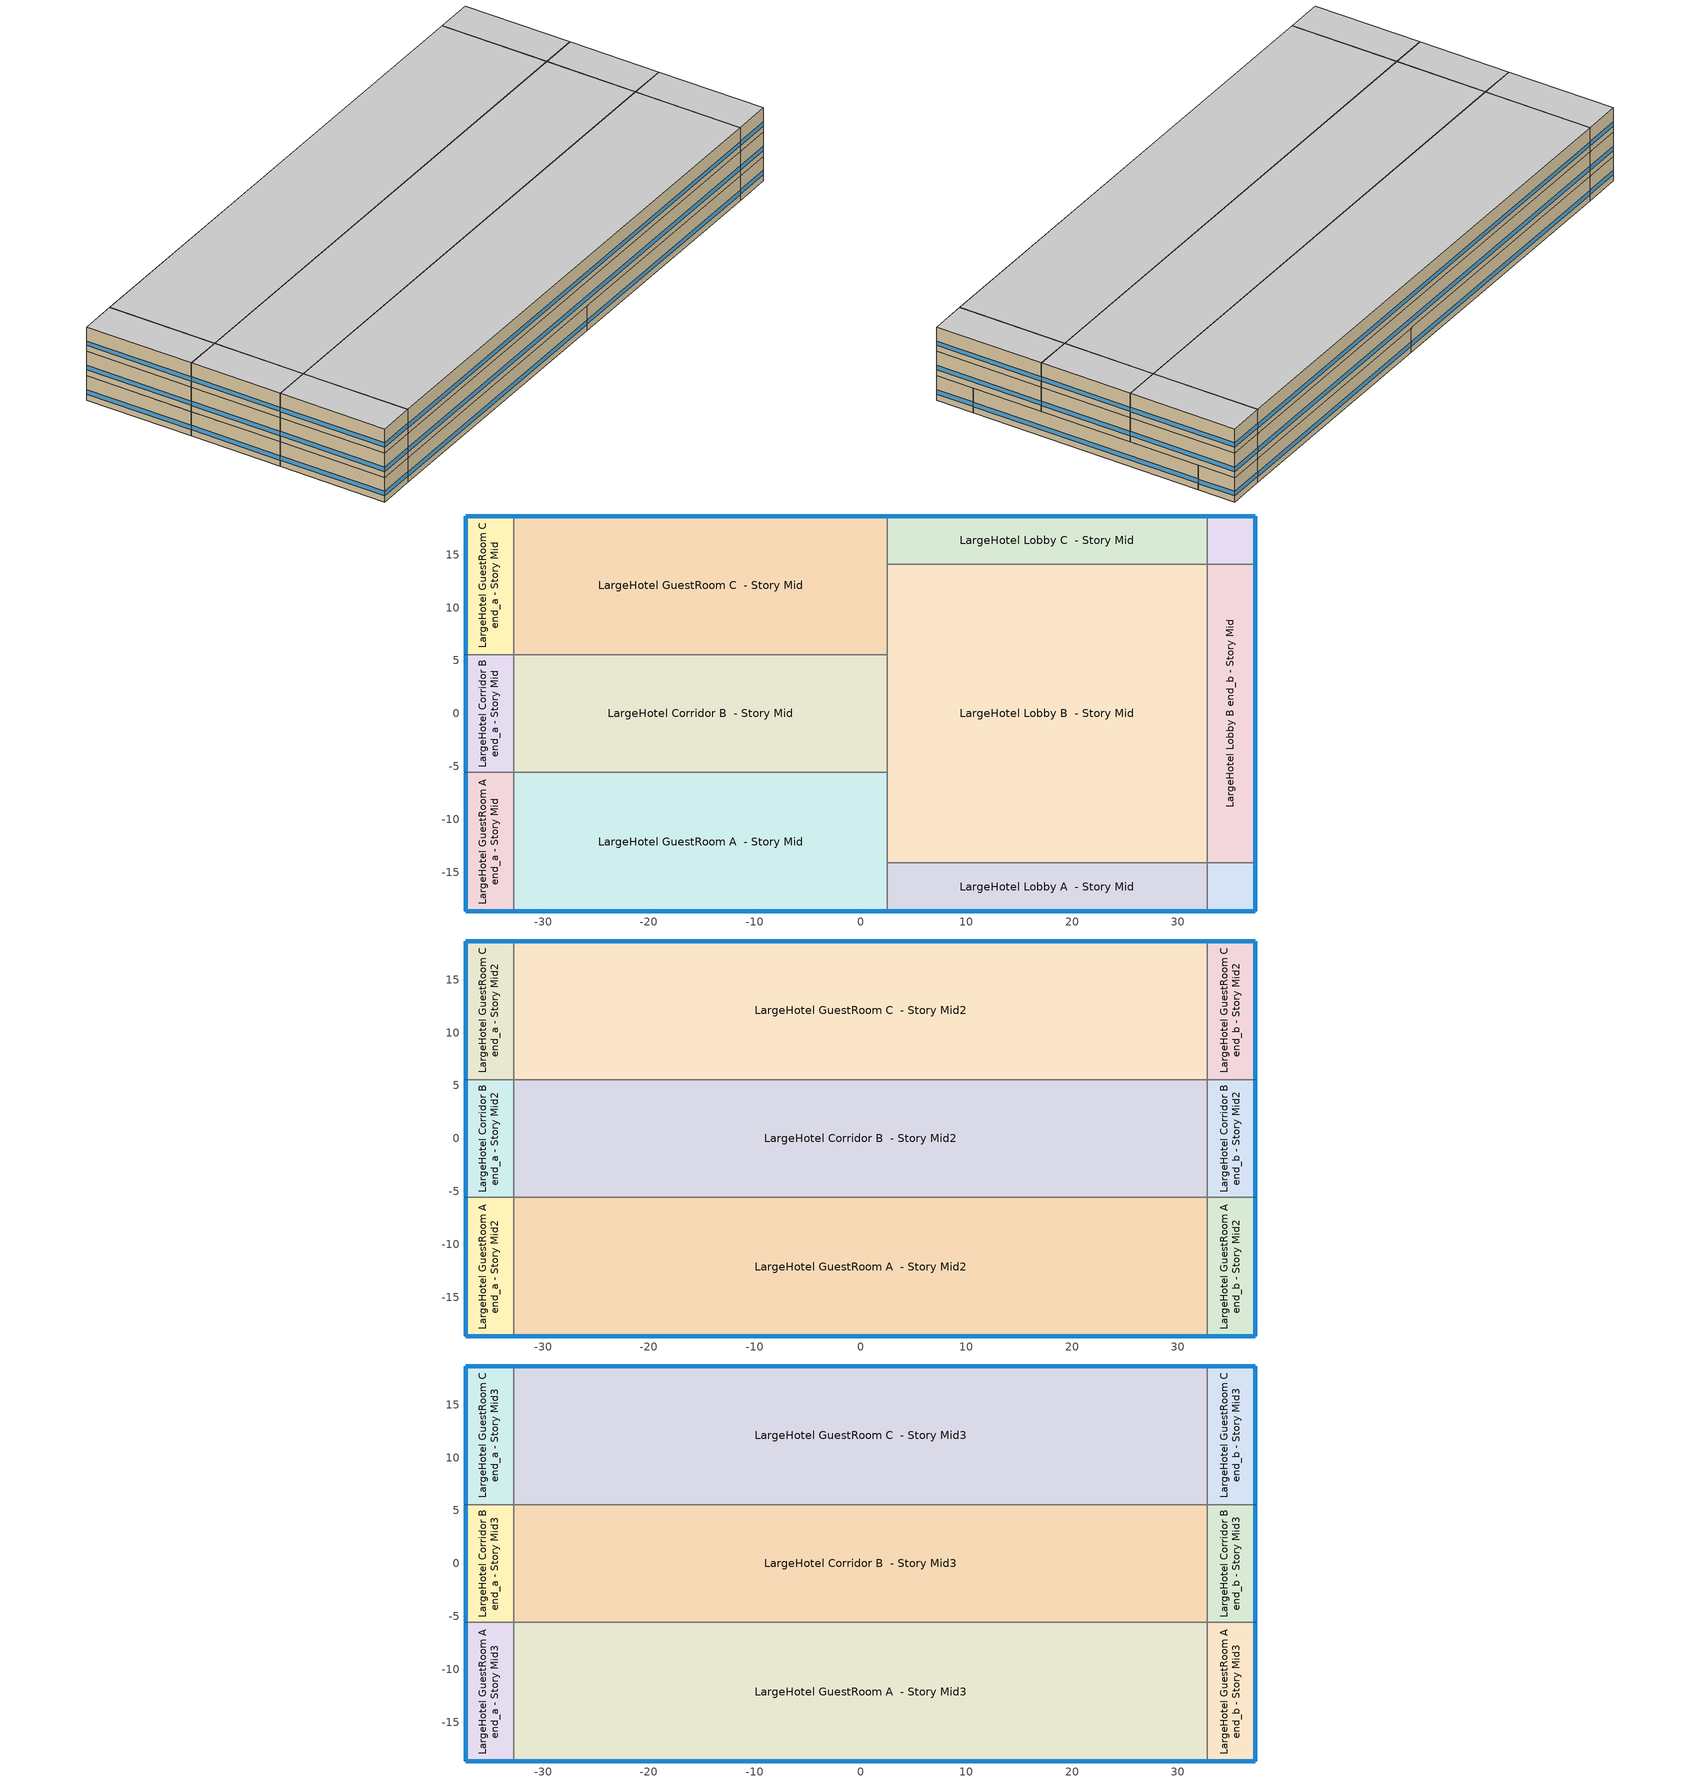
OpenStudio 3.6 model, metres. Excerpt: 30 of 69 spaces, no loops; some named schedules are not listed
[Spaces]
LargeHotel GuestRoom A end_a - Story Mid
 floor adiabatic (Typical Interior Floor): -37.33,-18.67 -37.33,-5.55 -32.76,-5.55 -32.76,-18.67 z3.05
 wall outside: -37.33,-5.55 -37.33,-18.67 -32.76,-18.67 z3.05:6.1
 wall to LargeHotel Corridor B end_a - Story Mid: -32.76,-5.55 -37.33,-5.55 z3.05:6.1
 wall to LargeHotel GuestRoom A  - Story Mid: -32.76,-18.67 -32.76,-5.55 z3.05:6.1
 window (Window U-0.75 SHGC 0.48): -37.33,-5.58 -37.33,-18.64 / -37.3,-18.67 -32.78,-18.67 z3.81:4.36
 ceiling adiabatic (Typical Interior Ceiling): -32.76,-18.67 -32.76,-5.55 -37.33,-5.55 -37.33,-18.67 z6.1
LargeHotel Corridor B end_a - Story Mid
 floor adiabatic (Typical Interior Floor): -37.33,-5.55 -37.33,5.55 -32.76,5.55 -32.76,-5.55 z3.05
 wall outside: -37.33,5.55 -37.33,-5.55 z3.05:6.1
 wall to LargeHotel GuestRoom C end_a - Story Mid: -32.76,5.55 -37.33,5.55 z3.05:6.1
 wall to LargeHotel Corridor B  - Story Mid: -32.76,-5.55 -32.76,5.55 z3.05:6.1
 window (Window U-0.75 SHGC 0.48): -37.33,5.53 -37.33,-5.53 z3.81:4.36
 ceiling adiabatic (Typical Interior Ceiling): -32.76,-5.55 -32.76,5.55 -37.33,5.55 -37.33,-5.55 z6.1
LargeHotel GuestRoom C end_a - Story Mid
 floor adiabatic (Typical Interior Floor): -37.33,5.55 -37.33,18.67 -32.76,18.67 -32.76,5.55 z3.05
 wall outside: -32.76,18.67 -37.33,18.67 -37.33,5.55 z3.05:6.1
 wall to LargeHotel GuestRoom C  - Story Mid: -32.76,5.55 -32.76,18.67 z3.05:6.1
 window (Window U-0.75 SHGC 0.48): -37.33,18.64 -37.33,5.58 / -32.78,18.67 -37.3,18.67 z3.81:4.36
 ceiling adiabatic (Typical Interior Ceiling): -32.76,5.55 -32.76,18.67 -37.33,18.67 -37.33,5.55 z6.1
LargeHotel GuestRoom A  - Story Mid
 floor adiabatic (Typical Interior Floor): -32.76,-18.67 -32.76,-5.55 2.52,-5.55 2.52,-18.67 z3.05
 wall outside: -32.76,-18.67 2.52,-18.67 z3.05:6.1
 wall to LargeHotel Corridor B  - Story Mid: 2.52,-5.55 -32.76,-5.55 z3.05:6.1
 wall to LargeHotel Lobby A  - Story Mid: 2.52,-18.67 2.52,-14.09 z3.05:6.1
 wall to LargeHotel Lobby B  - Story Mid: 2.52,-14.09 2.52,-5.55 z3.05:6.1
 window (Window U-0.75 SHGC 0.48): -32.73,-18.67 2.5,-18.67 z3.81:4.36
 ceiling adiabatic (Typical Interior Ceiling): 2.52,-18.67 2.52,-5.55 -32.76,-5.55 -32.76,-18.67 z6.1
LargeHotel Corridor B  - Story Mid
 floor adiabatic (Typical Interior Floor): -32.76,-5.55 -32.76,5.55 2.52,5.55 2.52,-5.55 z3.05
 wall to LargeHotel GuestRoom C  - Story Mid: 2.52,5.55 -32.76,5.55 z3.05:6.1
 wall to LargeHotel Lobby B  - Story Mid: 2.52,-5.55 2.52,5.55 z3.05:6.1
 ceiling adiabatic (Typical Interior Ceiling): 2.52,-5.55 2.52,5.55 -32.76,5.55 -32.76,-5.55 z6.1
LargeHotel GuestRoom C  - Story Mid
 floor adiabatic (Typical Interior Floor): -32.76,5.55 -32.76,18.67 2.52,18.67 2.52,5.55 z3.05
 wall outside: 2.52,18.67 -32.76,18.67 z3.05:6.1
 wall to LargeHotel Lobby B  - Story Mid: 2.52,5.55 2.52,14.09 z3.05:6.1
 wall to LargeHotel Lobby C  - Story Mid: 2.52,14.09 2.52,18.67 z3.05:6.1
 window (Window U-0.75 SHGC 0.48): 2.5,18.67 -32.73,18.67 z3.81:4.36
 ceiling adiabatic (Typical Interior Ceiling): 2.52,5.55 2.52,18.67 -32.76,18.67 -32.76,5.55 z6.1
LargeHotel Lobby A  - Story Mid
 floor adiabatic (Typical Interior Floor): 2.52,-18.67 2.52,-14.09 32.76,-14.09 32.76,-18.67 z3.05
 wall outside: 2.52,-18.67 32.76,-18.67 z3.05:6.1
 wall to LargeHotel Lobby B  - Story Mid: 32.76,-14.09 2.52,-14.09 z3.05:6.1
 wall to LargeHotel Lobby A end_b - Story Mid: 32.76,-18.67 32.76,-14.09 z3.05:6.1
 window (Window U-0.75 SHGC 0.48): 2.55,-18.67 32.73,-18.67 z3.81:4.36
 ceiling adiabatic (Typical Interior Ceiling): 32.76,-18.67 32.76,-14.09 2.52,-14.09 2.52,-18.67 z6.1
LargeHotel Lobby B  - Story Mid
 floor adiabatic (Typical Interior Floor): 2.52,-14.09 2.52,14.09 32.76,14.09 32.76,-14.09 z3.05
 wall to LargeHotel Lobby C  - Story Mid: 32.76,14.09 2.52,14.09 z3.05:6.1
 wall to LargeHotel Lobby B end_b - Story Mid: 32.76,-14.09 32.76,14.09 z3.05:6.1
 ceiling adiabatic (Typical Interior Ceiling): 32.76,-14.09 32.76,14.09 2.52,14.09 2.52,-14.09 z6.1
LargeHotel Lobby C  - Story Mid
 floor adiabatic (Typical Interior Floor): 2.52,14.09 2.52,18.67 32.76,18.67 32.76,14.09 z3.05
 wall outside: 32.76,18.67 2.52,18.67 z3.05:6.1
 wall to LargeHotel Lobby C end_b - Story Mid: 32.76,14.09 32.76,18.67 z3.05:6.1
 window (Window U-0.75 SHGC 0.48): 32.73,18.67 2.55,18.67 z3.81:4.36
 ceiling adiabatic (Typical Interior Ceiling): 32.76,14.09 32.76,18.67 2.52,18.67 2.52,14.09 z6.1
LargeHotel Lobby A end_b - Story Mid
 floor adiabatic (Typical Interior Floor): 32.76,-18.67 32.76,-14.09 37.33,-14.09 37.33,-18.67 z3.05
 wall outside: 32.76,-18.67 37.33,-18.67 37.33,-14.09 z3.05:6.1
 wall to LargeHotel Lobby B end_b - Story Mid: 37.33,-14.09 32.76,-14.09 z3.05:6.1
 window (Window U-0.75 SHGC 0.48): 32.78,-18.67 37.3,-18.67 / 37.33,-18.64 37.33,-14.12 z3.81:4.36
 ceiling adiabatic (Typical Interior Ceiling): 37.33,-18.67 37.33,-14.09 32.76,-14.09 32.76,-18.67 z6.1
LargeHotel Lobby B end_b - Story Mid
 floor adiabatic (Typical Interior Floor): 32.76,-14.09 32.76,14.09 37.33,14.09 37.33,-14.09 z3.05
 wall outside: 37.33,-14.09 37.33,14.09 z3.05:6.1
 wall to LargeHotel Lobby C end_b - Story Mid: 37.33,14.09 32.76,14.09 z3.05:6.1
 window (Window U-0.75 SHGC 0.48): 37.33,-14.07 37.33,14.07 z3.81:4.36
 ceiling adiabatic (Typical Interior Ceiling): 37.33,-14.09 37.33,14.09 32.76,14.09 32.76,-14.09 z6.1
LargeHotel Lobby C end_b - Story Mid
 floor adiabatic (Typical Interior Floor): 32.76,14.09 32.76,18.67 37.33,18.67 37.33,14.09 z3.05
 wall outside: 37.33,14.09 37.33,18.67 32.76,18.67 z3.05:6.1
 window (Window U-0.75 SHGC 0.48): 37.3,18.67 32.78,18.67 / 37.33,14.12 37.33,18.64 z3.81:4.36
 ceiling adiabatic (Typical Interior Ceiling): 37.33,14.09 37.33,18.67 32.76,18.67 32.76,14.09 z6.1
LargeHotel GuestRoom A end_a - Story Mid2
 floor adiabatic (Typical Interior Floor): -37.33,-18.67 -37.33,-5.55 -32.76,-5.55 -32.76,-18.67 z6.1
 wall outside: -37.33,-5.55 -37.33,-18.67 -32.76,-18.67 z6.1:9.14
 wall to LargeHotel Corridor B end_a - Story Mid2: -32.76,-5.55 -37.33,-5.55 z6.1:9.14
 wall to LargeHotel GuestRoom A  - Story Mid2: -32.76,-18.67 -32.76,-5.55 z6.1:9.14
 window (Window U-0.75 SHGC 0.48): -37.33,-5.58 -37.33,-18.64 / -37.3,-18.67 -32.78,-18.67 z6.86:7.41
 ceiling adiabatic (Typical Interior Ceiling): -32.76,-18.67 -32.76,-5.55 -37.33,-5.55 -37.33,-18.67 z9.14
LargeHotel Corridor B end_a - Story Mid2
 floor adiabatic (Typical Interior Floor): -37.33,-5.55 -37.33,5.55 -32.76,5.55 -32.76,-5.55 z6.1
 wall outside: -37.33,5.55 -37.33,-5.55 z6.1:9.14
 wall to LargeHotel GuestRoom C end_a - Story Mid2: -32.76,5.55 -37.33,5.55 z6.1:9.14
 wall to LargeHotel Corridor B  - Story Mid2: -32.76,-5.55 -32.76,5.55 z6.1:9.14
 window (Window U-0.75 SHGC 0.48): -37.33,5.53 -37.33,-5.53 z6.86:7.41
 ceiling adiabatic (Typical Interior Ceiling): -32.76,-5.55 -32.76,5.55 -37.33,5.55 -37.33,-5.55 z9.14
LargeHotel GuestRoom C end_a - Story Mid2
 floor adiabatic (Typical Interior Floor): -37.33,5.55 -37.33,18.67 -32.76,18.67 -32.76,5.55 z6.1
 wall outside: -32.76,18.67 -37.33,18.67 -37.33,5.55 z6.1:9.14
 wall to LargeHotel GuestRoom C  - Story Mid2: -32.76,5.55 -32.76,18.67 z6.1:9.14
 window (Window U-0.75 SHGC 0.48): -37.33,18.64 -37.33,5.58 / -32.78,18.67 -37.3,18.67 z6.86:7.41
 ceiling adiabatic (Typical Interior Ceiling): -32.76,5.55 -32.76,18.67 -37.33,18.67 -37.33,5.55 z9.14
LargeHotel GuestRoom A  - Story Mid2
 floor adiabatic (Typical Interior Floor): -32.76,-18.67 -32.76,-5.55 32.76,-5.55 32.76,-18.67 z6.1
 wall outside: -32.76,-18.67 32.76,-18.67 z6.1:9.14
 wall to LargeHotel Corridor B  - Story Mid2: 32.76,-5.55 -32.76,-5.55 z6.1:9.14
 wall to LargeHotel GuestRoom A end_b - Story Mid2: 32.76,-18.67 32.76,-5.55 z6.1:9.14
 window (Window U-0.75 SHGC 0.48): -32.73,-18.67 32.73,-18.67 z6.86:7.41
 ceiling adiabatic (Typical Interior Ceiling): 32.76,-18.67 32.76,-5.55 -32.76,-5.55 -32.76,-18.67 z9.14
LargeHotel Corridor B  - Story Mid2
 floor adiabatic (Typical Interior Floor): -32.76,-5.55 -32.76,5.55 32.76,5.55 32.76,-5.55 z6.1
 wall to LargeHotel GuestRoom C  - Story Mid2: 32.76,5.55 -32.76,5.55 z6.1:9.14
 wall to LargeHotel Corridor B end_b - Story Mid2: 32.76,-5.55 32.76,5.55 z6.1:9.14
 ceiling adiabatic (Typical Interior Ceiling): 32.76,-5.55 32.76,5.55 -32.76,5.55 -32.76,-5.55 z9.14
LargeHotel GuestRoom C  - Story Mid2
 floor adiabatic (Typical Interior Floor): -32.76,5.55 -32.76,18.67 32.76,18.67 32.76,5.55 z6.1
 wall outside: 32.76,18.67 -32.76,18.67 z6.1:9.14
 wall to LargeHotel GuestRoom C end_b - Story Mid2: 32.76,5.55 32.76,18.67 z6.1:9.14
 window (Window U-0.75 SHGC 0.48): 32.73,18.67 -32.73,18.67 z6.86:7.41
 ceiling adiabatic (Typical Interior Ceiling): 32.76,5.55 32.76,18.67 -32.76,18.67 -32.76,5.55 z9.14
LargeHotel GuestRoom A end_b - Story Mid2
 floor adiabatic (Typical Interior Floor): 32.76,-18.67 32.76,-5.55 37.33,-5.55 37.33,-18.67 z6.1
 wall outside: 32.76,-18.67 37.33,-18.67 37.33,-5.55 z6.1:9.14
 wall to LargeHotel Corridor B end_b - Story Mid2: 37.33,-5.55 32.76,-5.55 z6.1:9.14
 window (Window U-0.75 SHGC 0.48): 32.78,-18.67 37.3,-18.67 / 37.33,-18.64 37.33,-5.58 z6.86:7.41
 ceiling adiabatic (Typical Interior Ceiling): 37.33,-18.67 37.33,-5.55 32.76,-5.55 32.76,-18.67 z9.14
LargeHotel Corridor B end_b - Story Mid2
 floor adiabatic (Typical Interior Floor): 32.76,-5.55 32.76,5.55 37.33,5.55 37.33,-5.55 z6.1
 wall outside: 37.33,-5.55 37.33,5.55 z6.1:9.14
 wall to LargeHotel GuestRoom C end_b - Story Mid2: 37.33,5.55 32.76,5.55 z6.1:9.14
 window (Window U-0.75 SHGC 0.48): 37.33,-5.53 37.33,5.53 z6.86:7.41
 ceiling adiabatic (Typical Interior Ceiling): 37.33,-5.55 37.33,5.55 32.76,5.55 32.76,-5.55 z9.14
LargeHotel GuestRoom C end_b - Story Mid2
 floor adiabatic (Typical Interior Floor): 32.76,5.55 32.76,18.67 37.33,18.67 37.33,5.55 z6.1
 wall outside: 37.33,5.55 37.33,18.67 32.76,18.67 z6.1:9.14
 window (Window U-0.75 SHGC 0.48): 37.3,18.67 32.78,18.67 / 37.33,5.58 37.33,18.64 z6.86:7.41
 ceiling adiabatic (Typical Interior Ceiling): 37.33,5.55 37.33,18.67 32.76,18.67 32.76,5.55 z9.14
LargeHotel GuestRoom A end_a - Story Mid3
 floor adiabatic (Typical Interior Floor): -37.33,-18.67 -37.33,-5.55 -32.76,-5.55 -32.76,-18.67 z9.14
 wall outside: -37.33,-5.55 -37.33,-18.67 -32.76,-18.67 z9.14:12.19
 wall to LargeHotel Corridor B end_a - Story Mid3: -32.76,-5.55 -37.33,-5.55 z9.14:12.19
 wall to LargeHotel GuestRoom A  - Story Mid3: -32.76,-18.67 -32.76,-5.55 z9.14:12.19
 window (Window U-0.75 SHGC 0.48): -37.33,-5.58 -37.33,-18.64 / -37.3,-18.67 -32.78,-18.67 z9.91:10.46
 ceiling adiabatic (Typical Interior Ceiling): -32.76,-18.67 -32.76,-5.55 -37.33,-5.55 -37.33,-18.67 z12.19
LargeHotel Corridor B end_a - Story Mid3
 floor adiabatic (Typical Interior Floor): -37.33,-5.55 -37.33,5.55 -32.76,5.55 -32.76,-5.55 z9.14
 wall outside: -37.33,5.55 -37.33,-5.55 z9.14:12.19
 wall to LargeHotel GuestRoom C end_a - Story Mid3: -32.76,5.55 -37.33,5.55 z9.14:12.19
 wall to LargeHotel Corridor B  - Story Mid3: -32.76,-5.55 -32.76,5.55 z9.14:12.19
 window (Window U-0.75 SHGC 0.48): -37.33,5.53 -37.33,-5.53 z9.91:10.46
 ceiling adiabatic (Typical Interior Ceiling): -32.76,-5.55 -32.76,5.55 -37.33,5.55 -37.33,-5.55 z12.19
LargeHotel GuestRoom C end_a - Story Mid3
 floor adiabatic (Typical Interior Floor): -37.33,5.55 -37.33,18.67 -32.76,18.67 -32.76,5.55 z9.14
 wall outside: -32.76,18.67 -37.33,18.67 -37.33,5.55 z9.14:12.19
 wall to LargeHotel GuestRoom C  - Story Mid3: -32.76,5.55 -32.76,18.67 z9.14:12.19
 window (Window U-0.75 SHGC 0.48): -37.33,18.64 -37.33,5.58 / -32.78,18.67 -37.3,18.67 z9.91:10.46
 ceiling adiabatic (Typical Interior Ceiling): -32.76,5.55 -32.76,18.67 -37.33,18.67 -37.33,5.55 z12.19
LargeHotel GuestRoom A  - Story Mid3
 floor adiabatic (Typical Interior Floor): -32.76,-18.67 -32.76,-5.55 32.76,-5.55 32.76,-18.67 z9.14
 wall outside: -32.76,-18.67 32.76,-18.67 z9.14:12.19
 wall to LargeHotel Corridor B  - Story Mid3: 32.76,-5.55 -32.76,-5.55 z9.14:12.19
 wall to LargeHotel GuestRoom A end_b - Story Mid3: 32.76,-18.67 32.76,-5.55 z9.14:12.19
 window (Window U-0.75 SHGC 0.48): -32.73,-18.67 32.73,-18.67 z9.91:10.46
 ceiling adiabatic (Typical Interior Ceiling): 32.76,-18.67 32.76,-5.55 -32.76,-5.55 -32.76,-18.67 z12.19
LargeHotel Corridor B  - Story Mid3
 floor adiabatic (Typical Interior Floor): -32.76,-5.55 -32.76,5.55 32.76,5.55 32.76,-5.55 z9.14
 wall to LargeHotel GuestRoom C  - Story Mid3: 32.76,5.55 -32.76,5.55 z9.14:12.19
 wall to LargeHotel Corridor B end_b - Story Mid3: 32.76,-5.55 32.76,5.55 z9.14:12.19
 ceiling adiabatic (Typical Interior Ceiling): 32.76,-5.55 32.76,5.55 -32.76,5.55 -32.76,-5.55 z12.19
LargeHotel GuestRoom C  - Story Mid3
 floor adiabatic (Typical Interior Floor): -32.76,5.55 -32.76,18.67 32.76,18.67 32.76,5.55 z9.14
 wall outside: 32.76,18.67 -32.76,18.67 z9.14:12.19
 wall to LargeHotel GuestRoom C end_b - Story Mid3: 32.76,5.55 32.76,18.67 z9.14:12.19
 window (Window U-0.75 SHGC 0.48): 32.73,18.67 -32.73,18.67 z9.91:10.46
 ceiling adiabatic (Typical Interior Ceiling): 32.76,5.55 32.76,18.67 -32.76,18.67 -32.76,5.55 z12.19
LargeHotel GuestRoom A end_b - Story Mid3
 floor adiabatic (Typical Interior Floor): 32.76,-18.67 32.76,-5.55 37.33,-5.55 37.33,-18.67 z9.14
 wall outside: 32.76,-18.67 37.33,-18.67 37.33,-5.55 z9.14:12.19
 wall to LargeHotel Corridor B end_b - Story Mid3: 37.33,-5.55 32.76,-5.55 z9.14:12.19
 window (Window U-0.75 SHGC 0.48): 32.78,-18.67 37.3,-18.67 / 37.33,-18.64 37.33,-5.58 z9.91:10.46
 ceiling adiabatic (Typical Interior Ceiling): 37.33,-18.67 37.33,-5.55 32.76,-5.55 32.76,-18.67 z12.19
LargeHotel Corridor B end_b - Story Mid3
 floor adiabatic (Typical Interior Floor): 32.76,-5.55 32.76,5.55 37.33,5.55 37.33,-5.55 z9.14
 wall outside: 37.33,-5.55 37.33,5.55 z9.14:12.19
 wall to LargeHotel GuestRoom C end_b - Story Mid3: 37.33,5.55 32.76,5.55 z9.14:12.19
 window (Window U-0.75 SHGC 0.48): 37.33,-5.53 37.33,5.53 z9.91:10.46
 ceiling adiabatic (Typical Interior Ceiling): 37.33,-5.55 37.33,5.55 32.76,5.55 32.76,-5.55 z12.19
LargeHotel GuestRoom C end_b - Story Mid3
 floor adiabatic (Typical Interior Floor): 32.76,5.55 32.76,18.67 37.33,18.67 37.33,5.55 z9.14
 wall outside: 37.33,5.55 37.33,18.67 32.76,18.67 z9.14:12.19
 window (Window U-0.75 SHGC 0.48): 37.3,18.67 32.78,18.67 / 37.33,5.58 37.33,18.64 z9.91:10.46
 ceiling adiabatic (Typical Interior Ceiling): 37.33,5.55 37.33,18.67 32.76,18.67 32.76,5.55 z12.19
[Site]
Maxwell Afb: Latitude {deg}=32.38; Longitude {deg}=-86.35; Time Zone {hr}=-6; Elevation {m}=53; Terrain=City
[Site:WaterMainsTemperature]
Calculation Method=Correlation; Annual Average Outdoor Air Temperature {C}=18.7358; Maximum Difference In Monthly Average Outdoor Air Temperatures {deltaC}=20.53
[SizingPeriod:DesignDay] Daily Dry-Bulb Temperature Range {deltaC}=10.3; Barometric Pressure {Pa}=100702; Wind Speed {m/s}=3; Wind Direction {deg}=240; Rain Indicator=No; Snow Indicator=No; Day of Month=21; Month=7; Day Type=SummerDesignDay; Daylight Saving Time Indicator=No; Dry-Bulb Temperature Range Modifier Type=DefaultMultipliers; Solar Model Indicator=ASHRAETau; ASHRAE Clear Sky Optical Depth for Beam Irradiance=0.459; ASHRAE Clear Sky Optical Depth for Diffuse Irradiance=2.177
Name | Maximum Dry-Bulb Temperature {C} | Humidity Condition Type | Wetbulb or DewPoint at Maximum Dry-Bulb {C}
Maxwell Afb Ann Clg .4% Condns DB=>MWB 1 | 36.3 | Wetbulb | 24.8
Maxwell Afb Ann Clg .4% Condns WB=>MDB 1 | 32.9 | Wetbulb | 27
Maxwell Afb Ann Clg 1% Condns DB=>MWB 1 | 35.2 | Wetbulb | 24.8
Maxwell Afb Ann Clg 2% Condns DP=>MDB 1 | 28.6 | Dewpoint | 24.5
[ClimateZones]
Climate Zone Institution Name 1=ASHRAE; Climate Zone Document Name 1=ANSI/ASHRAE Standard 169; Climate Zone Document Year 1=2006; Climate Zone Value 1=ASHRAE 169-2013-3A; Climate Zone Institution Name 2=CEC; Climate Zone Document Name 2=California Climate Zone Descriptions; Climate Zone Document Year 2=1995
[Building]
ComStock DOE Ref 1980-2004|LargeHotel: North Axis {deg}=135; Default Construction Set=Res ComStock DOE Ref 1980-2004 - LrgHotel - ASHRAE 169-2013-3A; Default Schedule Set=Building Default Schedule Set; Standards Building Type=LargeHotel
[Site:GroundTemperature:FCfactorMethod]
January Ground Temperature {C}=16; February Ground Temperature {C}=11.9; March Ground Temperature {C}=7.7; April Ground Temperature {C}=4; May Ground Temperature {C}=7.9; June Ground Temperature {C}=13.8; July Ground Temperature {C}=17.2; August Ground Temperature {C}=20.8; September Ground Temperature {C}=24.8; October Ground Temperature {C}=26.1; November Ground Temperature {C}=26.5; December Ground Temperature {C}=22.5
[DefaultConstructionSet]
Res ComStock DOE Ref 1980-2004 - LrgHotel - ASHRAE 169-2013-3A: Default Exterior Surface Constructions=Default Surface Constructions 1; Default Interior Surface Constructions=Default Surface Constructions 2; Default Ground Contact Surface Constructions=Default Surface Constructions 3; Default Exterior SubSurface Constructions=Default Sub Surface Constructions 1; Default Interior SubSurface Constructions=Default Sub Surface Constructions 2; Interior Partition Construction=Typical Interior Partition
[DefaultSurfaceConstructions]
Name | Floor Construction | Wall Construction | Roof Ceiling Construction
Default Surface Constructions 1 | Typical Insulated Exterior Mass Floor | Typical Insulated Steel Framed Exterior Wall R-7.69 | Typical IEAD Roof R-13.89
Default Surface Constructions 2 | Typical Interior Floor | Typical Interior Wall | Typical Interior Ceiling
Default Surface Constructions 3 | Typical Insulated Carpeted 6in Slab Floor | Typical Insulated Basement Mass Wall R-6.99
[Construction]
Typical Insulated Exterior Mass Floor: Typical Insulation R-1.06, 4 in. Normalweight Concrete Floor, Typical Carpet Pad
Typical IEAD Roof R-13.89: Roof Membrane, Typical Insulation R-12.77, Metal Roof Surface
Typical Interior Floor: 100mm Normalweight concrete floor, CP02 CARPET PAD
Typical Interior Wall: G01 13mm gypsum board, G01 13mm gypsum board
Typical Interior Ceiling: CP02 CARPET PAD, 100mm Normalweight concrete floor
Typical Insulated Carpeted 6in Slab Floor: 6 in. Normalweight Concrete Floor, Typical Carpet Pad
Typical Insulated Basement Mass Wall R-6.99: Typical Insulation R-5.44, 8 in. Concrete Block Basement Wall
U 0.72 SHGC 0.25 Simple Glazing Window U-0.72 SHGC 0.25: U 0.72 SHGC 0.25 Simple Glazing U-0.72 SHGC 0.25
U 0.72 SHGC 0.25 Simple Glazing Window U-0.72 SHGC 0.25 1: U 0.72 SHGC 0.25 Simple Glazing U-0.72 SHGC 0.25 1
Typical Insulated Metal Door: F08 Metal surface, Typical Insulation R-5.51
U 0.88 SHGC 0.16 Sgl Ref-A-L Clr 6mm: REF A CLEAR LO 6MM
Typical Overhead Door: Typical Insulation R-5.51
Typical Interior Window: Clear 3mm
Typical Interior Door; Typical Interior Partition: G05 25mm wood
Typical Insulated Steel Framed Exterior Wall R-7.69: 25mm Stucco, 5/8 in. Gypsum Board, Typical Insulation R-5.51, 5/8 in. Gypsum Board
InteriorFurnishings 1: Std Wood 6inch 1
Window U-0.75 SHGC 0.48: Simple Glazing Double - No LowE - Tinted/Reflective - Aluminum
[Material:NoMass] Roughness=Smooth; Thermal Absorptance=0.9; Solar Absorptance=0.7
Name | Thermal Resistance {m2-K/W} | Visible Absorptance
Typical Insulation R-1.06 | 0.18664 | 0.7
Typical Carpet Pad; CP02 CARPET PAD | 0.21648 | 0.8
Typical Insulation R-12.77 | 2.24922 | 0.7
Typical Insulation R-5.44 | 0.958542 | 0.7
Typical Insulation R-5.51 | 0.970972 | 0.7
[Material] Thermal Absorptance=0.9
Name | Roughness | Thickness {m} | Conductivity {W/m-K} | Density {kg/m3} | Specific Heat {J/kg-K} | Solar Absorptance | Visible Absorptance
4 in. Normalweight Concrete Floor | MediumRough | 0.1016 | 2.31 | 2322 | 832 | 0.7 | 0.7
Roof Membrane | VeryRough | 0.0095 | 0.16 | 1121.29 | 1460 | 0.7 | 0.7
Metal Roof Surface; F08 Metal surface | Smooth | 0.0008 | 45.28 | 7824 | 500 | 0.7 | 0.7
100mm Normalweight concrete floor | MediumRough | 0.1016 | 2.31045 | 2322 | 832.557 | 0.7 | 0.7
G01 13mm gypsum board | Smooth | 0.0127 | 0.160031 | 800.001 | 1090.73 | 0.7 | 0.5
6 in. Normalweight Concrete Floor | MediumRough | 0.1524 | 2.31 | 2322 | 832 | 0.7 | 0.7
8 in. Concrete Block Basement Wall | MediumRough | 0.2032 | 1.326 | 1842 | 912 | 0.7 | 0.7
G05 25mm wood | MediumSmooth | 0.0254 | 0.15 | 608 | 1630 | 0.5 | 0.5
25mm Stucco | Smooth | 0.0254 | 0.72 | 1856 | 840 | 0.7 | 0.7
5/8 in. Gypsum Board | MediumSmooth | 0.0159 | 0.16 | 800 | 1090 | 0.7 | 0.7
Std Wood 6inch 1 | MediumSmooth | 0.15 | 0.12 | 540 | 1210 | 0.7 | 0.7
[DefaultSubSurfaceConstructions]
Name | Fixed Window Construction | Operable Window Construction | Door Construction | Glass Door Construction | Overhead Door Construction | Tubular Daylight Dome Construction | Tubular Daylight Diffuser Construction
Default Sub Surface Constructions 1 | U 0.72 SHGC 0.25 Simple Glazing Window U-0.72 SHGC 0.25 | U 0.72 SHGC 0.25 Simple Glazing Window U-0.72 SHGC 0.25 1 | Typical Insulated Metal Door | U 0.88 SHGC 0.16 Sgl Ref-A-L Clr 6mm | Typical Overhead Door | Typical Interior Window | Typical Interior Window
Default Sub Surface Constructions 2 | Typical Interior Window | Typical Interior Window | Typical Interior Door
[WindowMaterial:SimpleGlazingSystem]
Name | U-Factor {W/m2-K} | Solar Heat Gain Coefficient | Visible Transmittance
U 0.72 SHGC 0.25 Simple Glazing U-0.72 SHGC 0.25; U 0.72 SHGC 0.25 Simple Glazing U-0.72 SHGC 0.25 1 | 4.08835 | 0.25 | 0.13
Simple Glazing Double - No LowE - Tinted/Reflective - Aluminum | 4.25302 | 0.484 | 0.411
[WindowMaterial:Glazing] Optical Data Type=SpectralAverage; Infrared Transmittance at Normal Incidence=0; Front Side Infrared Hemispherical Emissivity=0.84; Conductivity {W/m-K}=0.9; Dirt Correction Factor for Solar and Visible Transmittance=1; Solar Diffusing=No
Name | Thickness {m} | Solar Transmittance at Normal Incidence | Front Side Solar Reflectance at Normal Incidence | Back Side Solar Reflectance at Normal Incidence | Visible Transmittance at Normal Incidence | Front Side Visible Reflectance at Normal Incidence | Back Side Visible Reflectance at Normal Incidence | Back Side Infrared Hemispherical Emissivity
REF A CLEAR LO 6MM | 0.006 | 0.066 | 0.341 | 0.493 | 0.08 | 0.41 | 0.37 | 0.4
Clear 3mm | 0.003 | 0.837 | 0.075 | 0.075 | 0.898 | 0.081 | 0.081 | 0.84
[SpaceType] Standards Building Type=LargeHotel
Name | Default Schedule Set | Design Specification Outdoor Air Object | Standards Space Type
LargeHotel Lobby - ComStock DOE Ref 1980-2004 | LargeHotel Lobby Schedule Set | LargeHotel Lobby Ventilation | Lobby
LargeHotel Corridor - ComStock DOE Ref 1980-2004 | LargeHotel Corridor Schedule Set | LargeHotel Corridor Ventilation | Corridor
LargeHotel GuestRoom - ComStock DOE Ref 1980-2004 | LargeHotel GuestRoom Schedule Set | LargeHotel GuestRoom Ventilation | GuestRoom
[BuildingStory] Nominal Floor to Floor Height {m}=3.048
Name | Nominal Z Coordinate {m}
Story Mid | 3.048
Story Mid2 | 6.096
Story Mid3 | 9.144
[Space]
Name | Space Type | Building Story | Thermal Zone
LargeHotel GuestRoom A end_a - Story Mid | LargeHotel GuestRoom - ComStock DOE Ref 1980-2004 | Story Mid | Zone LargeHotel GuestRoom A end_a - Story Mid
LargeHotel Corridor B end_a - Story Mid | LargeHotel Corridor - ComStock DOE Ref 1980-2004 | Story Mid | Zone LargeHotel Corridor B end_a - Story Mid
LargeHotel GuestRoom C end_a - Story Mid | LargeHotel GuestRoom - ComStock DOE Ref 1980-2004 | Story Mid | Zone LargeHotel GuestRoom C end_a - Story Mid
LargeHotel GuestRoom A  - Story Mid | LargeHotel GuestRoom - ComStock DOE Ref 1980-2004 | Story Mid | Zone LargeHotel GuestRoom A  - Story Mid
LargeHotel Corridor B  - Story Mid | LargeHotel Corridor - ComStock DOE Ref 1980-2004 | Story Mid | Zone LargeHotel Corridor B  - Story Mid
LargeHotel GuestRoom C  - Story Mid | LargeHotel GuestRoom - ComStock DOE Ref 1980-2004 | Story Mid | Zone LargeHotel GuestRoom C  - Story Mid
LargeHotel Lobby A  - Story Mid | LargeHotel Lobby - ComStock DOE Ref 1980-2004 | Story Mid | Zone LargeHotel Lobby A  - Story Mid
LargeHotel Lobby B  - Story Mid | LargeHotel Lobby - ComStock DOE Ref 1980-2004 | Story Mid | Zone LargeHotel Lobby B  - Story Mid
LargeHotel Lobby C  - Story Mid | LargeHotel Lobby - ComStock DOE Ref 1980-2004 | Story Mid | Zone LargeHotel Lobby C  - Story Mid
LargeHotel Lobby A end_b - Story Mid | LargeHotel Lobby - ComStock DOE Ref 1980-2004 | Story Mid | Zone LargeHotel Lobby A end_b - Story Mid
LargeHotel Lobby B end_b - Story Mid | LargeHotel Lobby - ComStock DOE Ref 1980-2004 | Story Mid | Zone LargeHotel Lobby B end_b - Story Mid
LargeHotel Lobby C end_b - Story Mid | LargeHotel Lobby - ComStock DOE Ref 1980-2004 | Story Mid | Zone LargeHotel Lobby C end_b - Story Mid
LargeHotel GuestRoom A end_a - Story Mid2 | LargeHotel GuestRoom - ComStock DOE Ref 1980-2004 | Story Mid2 | Zone LargeHotel GuestRoom A end_a - Story Mid2
LargeHotel Corridor B end_a - Story Mid2 | LargeHotel Corridor - ComStock DOE Ref 1980-2004 | Story Mid2 | Zone LargeHotel Corridor B end_a - Story Mid2
LargeHotel GuestRoom C end_a - Story Mid2 | LargeHotel GuestRoom - ComStock DOE Ref 1980-2004 | Story Mid2 | Zone LargeHotel GuestRoom C end_a - Story Mid2
LargeHotel GuestRoom A  - Story Mid2 | LargeHotel GuestRoom - ComStock DOE Ref 1980-2004 | Story Mid2 | Zone LargeHotel GuestRoom A  - Story Mid2
LargeHotel Corridor B  - Story Mid2 | LargeHotel Corridor - ComStock DOE Ref 1980-2004 | Story Mid2 | Zone LargeHotel Corridor B  - Story Mid2
LargeHotel GuestRoom C  - Story Mid2 | LargeHotel GuestRoom - ComStock DOE Ref 1980-2004 | Story Mid2 | Zone LargeHotel GuestRoom C  - Story Mid2
LargeHotel GuestRoom A end_b - Story Mid2 | LargeHotel GuestRoom - ComStock DOE Ref 1980-2004 | Story Mid2 | Zone LargeHotel GuestRoom A end_b - Story Mid2
LargeHotel Corridor B end_b - Story Mid2 | LargeHotel Corridor - ComStock DOE Ref 1980-2004 | Story Mid2 | Zone LargeHotel Corridor B end_b - Story Mid2
LargeHotel GuestRoom C end_b - Story Mid2 | LargeHotel GuestRoom - ComStock DOE Ref 1980-2004 | Story Mid2 | Zone LargeHotel GuestRoom C end_b - Story Mid2
LargeHotel GuestRoom A end_a - Story Mid3 | LargeHotel GuestRoom - ComStock DOE Ref 1980-2004 | Story Mid3 | Zone LargeHotel GuestRoom A end_a - Story Mid3
LargeHotel Corridor B end_a - Story Mid3 | LargeHotel Corridor - ComStock DOE Ref 1980-2004 | Story Mid3 | Zone LargeHotel Corridor B end_a - Story Mid3
LargeHotel GuestRoom C end_a - Story Mid3 | LargeHotel GuestRoom - ComStock DOE Ref 1980-2004 | Story Mid3 | Zone LargeHotel GuestRoom C end_a - Story Mid3
LargeHotel GuestRoom A  - Story Mid3 | LargeHotel GuestRoom - ComStock DOE Ref 1980-2004 | Story Mid3 | Zone LargeHotel GuestRoom A  - Story Mid3
LargeHotel Corridor B  - Story Mid3 | LargeHotel Corridor - ComStock DOE Ref 1980-2004 | Story Mid3 | Zone LargeHotel Corridor B  - Story Mid3
LargeHotel GuestRoom C  - Story Mid3 | LargeHotel GuestRoom - ComStock DOE Ref 1980-2004 | Story Mid3 | Zone LargeHotel GuestRoom C  - Story Mid3
LargeHotel GuestRoom A end_b - Story Mid3 | LargeHotel GuestRoom - ComStock DOE Ref 1980-2004 | Story Mid3 | Zone LargeHotel GuestRoom A end_b - Story Mid3
LargeHotel Corridor B end_b - Story Mid3 | LargeHotel Corridor - ComStock DOE Ref 1980-2004 | Story Mid3 | Zone LargeHotel Corridor B end_b - Story Mid3
LargeHotel GuestRoom C end_b - Story Mid3 | LargeHotel GuestRoom - ComStock DOE Ref 1980-2004 | Story Mid3 | Zone LargeHotel GuestRoom C end_b - Story Mid3
[ThermalZone] Multiplier=1; Use Ideal Air Loads=No
Name | Thermostat
Zone LargeHotel GuestRoom A end_a - Story Mid | LargeHotel GuestRoom - ComStock DOE Ref 1980-2004 Thermostat 4
Zone LargeHotel Corridor B end_a - Story Mid | LargeHotel Corridor - ComStock DOE Ref 1980-2004 Thermostat 4
Zone LargeHotel GuestRoom C end_a - Story Mid | LargeHotel GuestRoom - ComStock DOE Ref 1980-2004 Thermostat 15
Zone LargeHotel GuestRoom A  - Story Mid | LargeHotel GuestRoom - ComStock DOE Ref 1980-2004 Thermostat
Zone LargeHotel Corridor B  - Story Mid | LargeHotel Corridor - ComStock DOE Ref 1980-2004 Thermostat
Zone LargeHotel GuestRoom C  - Story Mid | LargeHotel GuestRoom - ComStock DOE Ref 1980-2004 Thermostat 11
Zone LargeHotel Lobby A  - Story Mid | LargeHotel Lobby - ComStock DOE Ref 1980-2004 Thermostat 1
Zone LargeHotel Lobby B  - Story Mid | LargeHotel Lobby - ComStock DOE Ref 1980-2004 Thermostat 5
Zone LargeHotel Lobby C  - Story Mid | LargeHotel Lobby - ComStock DOE Ref 1980-2004 Thermostat 9
Zone LargeHotel Lobby A end_b - Story Mid | LargeHotel Lobby - ComStock DOE Ref 1980-2004 Thermostat 3
Zone LargeHotel Lobby B end_b - Story Mid | LargeHotel Lobby - ComStock DOE Ref 1980-2004 Thermostat 7
Zone LargeHotel Lobby C end_b - Story Mid | LargeHotel Lobby - ComStock DOE Ref 1980-2004 Thermostat 11
Zone LargeHotel GuestRoom A end_a - Story Mid2 | LargeHotel GuestRoom - ComStock DOE Ref 1980-2004 Thermostat 5
Zone LargeHotel Corridor B end_a - Story Mid2 | LargeHotel Corridor - ComStock DOE Ref 1980-2004 Thermostat 5
Zone LargeHotel GuestRoom C end_a - Story Mid2 | LargeHotel GuestRoom - ComStock DOE Ref 1980-2004 Thermostat 16
Zone LargeHotel GuestRoom A  - Story Mid2 | LargeHotel GuestRoom - ComStock DOE Ref 1980-2004 Thermostat 1
Zone LargeHotel Corridor B  - Story Mid2 | LargeHotel Corridor - ComStock DOE Ref 1980-2004 Thermostat 1
Zone LargeHotel GuestRoom C  - Story Mid2 | LargeHotel GuestRoom - ComStock DOE Ref 1980-2004 Thermostat 12
Zone LargeHotel GuestRoom A end_b - Story Mid2 | LargeHotel GuestRoom - ComStock DOE Ref 1980-2004 Thermostat 8
Zone LargeHotel Corridor B end_b - Story Mid2 | LargeHotel Corridor - ComStock DOE Ref 1980-2004 Thermostat 8
Zone LargeHotel GuestRoom C end_b - Story Mid2 | LargeHotel GuestRoom - ComStock DOE Ref 1980-2004 Thermostat 19
Zone LargeHotel GuestRoom A end_a - Story Mid3 | LargeHotel GuestRoom - ComStock DOE Ref 1980-2004 Thermostat 6
Zone LargeHotel Corridor B end_a - Story Mid3 | LargeHotel Corridor - ComStock DOE Ref 1980-2004 Thermostat 6
Zone LargeHotel GuestRoom C end_a - Story Mid3 | LargeHotel GuestRoom - ComStock DOE Ref 1980-2004 Thermostat 17
Zone LargeHotel GuestRoom A  - Story Mid3 | LargeHotel GuestRoom - ComStock DOE Ref 1980-2004 Thermostat 2
Zone LargeHotel Corridor B  - Story Mid3 | LargeHotel Corridor - ComStock DOE Ref 1980-2004 Thermostat 2
Zone LargeHotel GuestRoom C  - Story Mid3 | LargeHotel GuestRoom - ComStock DOE Ref 1980-2004 Thermostat 13
Zone LargeHotel GuestRoom A end_b - Story Mid3 | LargeHotel GuestRoom - ComStock DOE Ref 1980-2004 Thermostat 9
Zone LargeHotel Corridor B end_b - Story Mid3 | LargeHotel Corridor - ComStock DOE Ref 1980-2004 Thermostat 9
Zone LargeHotel GuestRoom C end_b - Story Mid3 | LargeHotel GuestRoom - ComStock DOE Ref 1980-2004 Thermostat 20
[People:Definition] Number of People Calculation Method=People/Area; Fraction Radiant=0.3
Name | People per Space Floor Area {person/m2}
LargeHotel Corridor People Definition | 0.0107639
LargeHotel GuestRoom People Definition | 0.0384272
LargeHotel Lobby People Definition | 0.322917
[People] Work Efficiency Schedule=Work Efficiency Schedule; Clothing Insulation Schedule=Clothing Schedule; Air Velocity Schedule=Air Velocity Schedule; Multiplier=1
Name | People Definition | Space or SpaceType
LargeHotel Corridor People | LargeHotel Corridor People Definition | LargeHotel Corridor - ComStock DOE Ref 1980-2004
LargeHotel GuestRoom People | LargeHotel GuestRoom People Definition | LargeHotel GuestRoom - ComStock DOE Ref 1980-2004
LargeHotel Lobby People | LargeHotel Lobby People Definition | LargeHotel Lobby - ComStock DOE Ref 1980-2004
[Lights:Definition] Design Level Calculation Method=Watts/Area; Fraction Visible=0.2; Return Air Fraction=0
Name | Watts per Space Floor Area {W/m2} | Fraction Radiant
LargeHotel GuestRoom - ComStock DOE Ref 1980-2004 Task Lights Definition | 12.2275 | 0.125
LargeHotel Lobby - ComStock DOE Ref 1980-2004 General Lights Definition | 1.35298 | 0.31
LargeHotel Lobby - ComStock DOE Ref 1980-2004 Wall Wash Lights Definition | 4.33711 | 0.125
LargeHotel Corridor - ComStock DOE Ref 1980-2004 General Lights Definition | 2.94907 | 0.31
[ElectricEquipment:Definition] Design Level Calculation Method=Watts/Area; Fraction Latent=0; Fraction Radiant=0.5; Fraction Lost=0
Name | Watts per Space Floor Area {W/m2}
LargeHotel GuestRoom Elec Equip Definition | 14.316
LargeHotel Lobby Elec Equip Definition | 8.07293
[ElectricEquipment]
Name | Electric Equipment Definition | Space or SpaceType
LargeHotel GuestRoom Elec Equip | LargeHotel GuestRoom Elec Equip Definition | LargeHotel GuestRoom - ComStock DOE Ref 1980-2004
LargeHotel Lobby Elec Equip | LargeHotel Lobby Elec Equip Definition | LargeHotel Lobby - ComStock DOE Ref 1980-2004
[DesignSpecification:OutdoorAir] Outdoor Air Method=Sum
Name | Outdoor Air Flow per Floor Area {m3/s-m2} | Outdoor Air Flow per Person {m3/s-person}
LargeHotel Corridor Ventilation | 0.000254
LargeHotel GuestRoom Ventilation; LargeHotel Lobby Ventilation |  | 0.00707921
[DefaultScheduleSet]
Name | Number of People Schedule | People Activity Level Schedule | Lighting Schedule | Electric Equipment Schedule | Infiltration Schedule | Hours of Operation Schedule
LargeHotel Corridor Schedule Set; LargeHotel Lobby Schedule Set | LargeHotel Common Occ | LargeHotel Activity | LargeHotel Bldg Light | LargeHotel Bldg Equip | LargeHotel Infil Quarter On
LargeHotel GuestRoom Schedule Set | LargeHotel GuestRoom Occ | LargeHotel Activity | HotelLarge BLDG_LIGHT_GUESTROOM_SCH_2013 | LargeHotel GuestRoom Equip | LargeHotel Infil Quarter On
Building Default Schedule Set |  |  |  |  |  | Building Hours of Operation NonResidential
[SpaceInfiltration:DesignFlowRate] Schedule=Always On Discrete; Design Flow Rate Calculation Method=Flow/ExteriorArea; Flow per Exterior Surface Area {m3/s-m2}=0.00102523; Constant Term Coefficient=0; Temperature Term Coefficient=0; Velocity Term Coefficient=0.224; Velocity Squared Term Coefficient=0
Name | Space or SpaceType
LargeHotel Corridor B end_a - Story Mid Infiltration | LargeHotel Corridor B end_a - Story Mid
LargeHotel Corridor B end_a - Story Mid2 Infiltration | LargeHotel Corridor B end_a - Story Mid2
LargeHotel Corridor B end_a - Story Mid3 Infiltration | LargeHotel Corridor B end_a - Story Mid3
LargeHotel Corridor B end_b - Story Mid2 Infiltration | LargeHotel Corridor B end_b - Story Mid2
LargeHotel Corridor B end_b - Story Mid3 Infiltration | LargeHotel Corridor B end_b - Story Mid3
LargeHotel GuestRoom A  - Story Mid Infiltration | LargeHotel GuestRoom A  - Story Mid
LargeHotel GuestRoom A  - Story Mid2 Infiltration | LargeHotel GuestRoom A  - Story Mid2
LargeHotel GuestRoom A  - Story Mid3 Infiltration | LargeHotel GuestRoom A  - Story Mid3
LargeHotel GuestRoom A end_a - Story Mid Infiltration | LargeHotel GuestRoom A end_a - Story Mid
LargeHotel GuestRoom A end_a - Story Mid2 Infiltration | LargeHotel GuestRoom A end_a - Story Mid2
LargeHotel GuestRoom A end_a - Story Mid3 Infiltration | LargeHotel GuestRoom A end_a - Story Mid3
LargeHotel GuestRoom A end_b - Story Mid2 Infiltration | LargeHotel GuestRoom A end_b - Story Mid2
LargeHotel GuestRoom A end_b - Story Mid3 Infiltration | LargeHotel GuestRoom A end_b - Story Mid3
LargeHotel GuestRoom C  - Story Mid Infiltration | LargeHotel GuestRoom C  - Story Mid
LargeHotel GuestRoom C  - Story Mid2 Infiltration | LargeHotel GuestRoom C  - Story Mid2
LargeHotel GuestRoom C  - Story Mid3 Infiltration | LargeHotel GuestRoom C  - Story Mid3
LargeHotel GuestRoom C end_a - Story Mid Infiltration | LargeHotel GuestRoom C end_a - Story Mid
LargeHotel GuestRoom C end_a - Story Mid2 Infiltration | LargeHotel GuestRoom C end_a - Story Mid2
LargeHotel GuestRoom C end_a - Story Mid3 Infiltration | LargeHotel GuestRoom C end_a - Story Mid3
LargeHotel GuestRoom C end_b - Story Mid2 Infiltration | LargeHotel GuestRoom C end_b - Story Mid2
LargeHotel GuestRoom C end_b - Story Mid3 Infiltration | LargeHotel GuestRoom C end_b - Story Mid3
LargeHotel Lobby A  - Story Mid Infiltration | LargeHotel Lobby A  - Story Mid
LargeHotel Lobby A end_b - Story Mid Infiltration | LargeHotel Lobby A end_b - Story Mid
LargeHotel Lobby B end_b - Story Mid Infiltration | LargeHotel Lobby B end_b - Story Mid
LargeHotel Lobby C  - Story Mid Infiltration | LargeHotel Lobby C  - Story Mid
LargeHotel Lobby C end_b - Story Mid Infiltration | LargeHotel Lobby C end_b - Story Mid
[Exterior:Lights:Definition]
Name | Design Level {W}
Parking Areas and Drives Def (W/ft^2) | 0.0414577
Building Facades Def (W/ft^2) | 0.2
Main Entries Def (W/ft) | 30
Other Doors Def (W/ft) | 20
Entry Canopies Def (W/ft^2) | 1.25
[Exterior:Lights] Schedule=Always On Discrete; Control Option=AstronomicalClock
Name | Exterior Lights Definition | Multiplier
Parking Areas and Drives | Parking Areas and Drives Def (W/ft^2) | 107836
Building Facades | Building Facades Def (W/ft^2) | 7348.47
Main Entries | Main Entries Def (W/ft) | 48
Other Doors | Other Doors Def (W/ft) | 27.24
Entry Canopies | Entry Canopies Def (W/ft^2) | 1620
[ThermostatSetpoint:DualSetpoint]
Name | Heating Setpoint Temperature Schedule | Cooling Setpoint Temperature Schedule
LargeHotel Corridor - ComStock DOE Ref 1980-2004 Thermostat; LargeHotel Corridor - ComStock DOE Ref 1980-2004 Thermostat 1; LargeHotel Corridor - ComStock DOE Ref 1980-2004 Thermostat 2; LargeHotel Corridor - ComStock DOE Ref 1980-2004 Thermostat 4; LargeHotel Corridor - ComStock DOE Ref 1980-2004 Thermostat 5; LargeHotel Corridor - ComStock DOE Ref 1980-2004 Thermostat 6; LargeHotel Corridor - ComStock DOE Ref 1980-2004 Thermostat 8; LargeHotel Corridor - ComStock DOE Ref 1980-2004 Thermostat 9 | LargeHotel Corridor HtgSetp | LargeHotel Corridor ClgSetp
LargeHotel GuestRoom - ComStock DOE Ref 1980-2004 Thermostat; LargeHotel GuestRoom - ComStock DOE Ref 1980-2004 Thermostat 1; LargeHotel GuestRoom - ComStock DOE Ref 1980-2004 Thermostat 2; LargeHotel GuestRoom - ComStock DOE Ref 1980-2004 Thermostat 4; LargeHotel GuestRoom - ComStock DOE Ref 1980-2004 Thermostat 5; LargeHotel GuestRoom - ComStock DOE Ref 1980-2004 Thermostat 6; LargeHotel GuestRoom - ComStock DOE Ref 1980-2004 Thermostat 8; LargeHotel GuestRoom - ComStock DOE Ref 1980-2004 Thermostat 9; LargeHotel GuestRoom - ComStock DOE Ref 1980-2004 Thermostat 11; LargeHotel GuestRoom - ComStock DOE Ref 1980-2004 Thermostat 12; LargeHotel GuestRoom - ComStock DOE Ref 1980-2004 Thermostat 13; LargeHotel GuestRoom - ComStock DOE Ref 1980-2004 Thermostat 15; LargeHotel GuestRoom - ComStock DOE Ref 1980-2004 Thermostat 16; LargeHotel GuestRoom - ComStock DOE Ref 1980-2004 Thermostat 17; LargeHotel GuestRoom - ComStock DOE Ref 1980-2004 Thermostat 19; LargeHotel GuestRoom - ComStock DOE Ref 1980-2004 Thermostat 20 | LargeHotel GuestRoom HtgSetp | LargeHotel GuestRoom ClgSetp
LargeHotel Lobby - ComStock DOE Ref 1980-2004 Thermostat 1; LargeHotel Lobby - ComStock DOE Ref 1980-2004 Thermostat 3; LargeHotel Lobby - ComStock DOE Ref 1980-2004 Thermostat 5; LargeHotel Lobby - ComStock DOE Ref 1980-2004 Thermostat 7; LargeHotel Lobby - ComStock DOE Ref 1980-2004 Thermostat 9; LargeHotel Lobby - ComStock DOE Ref 1980-2004 Thermostat 11 | LargeHotel HtgSetp | LargeHotel ClgSetp
[InternalMass:Definition]
Internal Mass Definition 2: Construction=InteriorFurnishings 1; Design Level Calculation Method=SurfaceArea/Area; Surface Area per Space Floor Area=2
[InternalMass] Internal Mass Definition=Internal Mass Definition 2; Multiplier=1
Name | Space or SpaceType
LargeHotel GuestRoom C end_b - Story Mid3 Mass | LargeHotel GuestRoom C end_b - Story Mid3
LargeHotel GuestRoom A end_b - Story Mid2 Mass | LargeHotel GuestRoom A end_b - Story Mid2
LargeHotel Lobby A  - Story Mid Mass | LargeHotel Lobby A  - Story Mid
LargeHotel Corridor B end_b - Story Mid3 Mass | LargeHotel Corridor B end_b - Story Mid3
LargeHotel Corridor B  - Story Mid Mass | LargeHotel Corridor B  - Story Mid
LargeHotel GuestRoom A  - Story Mid2 Mass | LargeHotel GuestRoom A  - Story Mid2
LargeHotel GuestRoom C end_b - Story Mid2 Mass | LargeHotel GuestRoom C end_b - Story Mid2
LargeHotel GuestRoom A end_a - Story Mid Mass | LargeHotel GuestRoom A end_a - Story Mid
LargeHotel GuestRoom A end_a - Story Mid2 Mass | LargeHotel GuestRoom A end_a - Story Mid2
LargeHotel GuestRoom C  - Story Mid3 Mass | LargeHotel GuestRoom C  - Story Mid3
LargeHotel GuestRoom C end_a - Story Mid Mass | LargeHotel GuestRoom C end_a - Story Mid
LargeHotel GuestRoom A  - Story Mid Mass | LargeHotel GuestRoom A  - Story Mid
LargeHotel GuestRoom C  - Story Mid Mass | LargeHotel GuestRoom C  - Story Mid
LargeHotel Lobby B  - Story Mid Mass | LargeHotel Lobby B  - Story Mid
LargeHotel Lobby C  - Story Mid Mass | LargeHotel Lobby C  - Story Mid
LargeHotel Lobby A end_b - Story Mid Mass | LargeHotel Lobby A end_b - Story Mid
LargeHotel Lobby B end_b - Story Mid Mass | LargeHotel Lobby B end_b - Story Mid
LargeHotel Lobby C end_b - Story Mid Mass | LargeHotel Lobby C end_b - Story Mid
LargeHotel Corridor B end_a - Story Mid2 Mass | LargeHotel Corridor B end_a - Story Mid2
LargeHotel Corridor B end_b - Story Mid2 Mass | LargeHotel Corridor B end_b - Story Mid2
LargeHotel GuestRoom C end_a - Story Mid2 Mass | LargeHotel GuestRoom C end_a - Story Mid2
LargeHotel Corridor B  - Story Mid2 Mass | LargeHotel Corridor B  - Story Mid2
LargeHotel GuestRoom A  - Story Mid3 Mass | LargeHotel GuestRoom A  - Story Mid3
LargeHotel GuestRoom A end_a - Story Mid3 Mass | LargeHotel GuestRoom A end_a - Story Mid3
LargeHotel GuestRoom C  - Story Mid2 Mass | LargeHotel GuestRoom C  - Story Mid2
LargeHotel Corridor B end_a - Story Mid3 Mass | LargeHotel Corridor B end_a - Story Mid3
LargeHotel GuestRoom C end_a - Story Mid3 Mass | LargeHotel GuestRoom C end_a - Story Mid3
LargeHotel Corridor B  - Story Mid3 Mass | LargeHotel Corridor B  - Story Mid3
LargeHotel Corridor B end_a - Story Mid Mass | LargeHotel Corridor B end_a - Story Mid
LargeHotel GuestRoom A end_b - Story Mid3 Mass | LargeHotel GuestRoom A end_b - Story Mid3
[Lights] Fraction Replaceable=1
Name | Lights Definition | Space or SpaceType
LargeHotel GuestRoom - ComStock DOE Ref 1980-2004 Task Lighting | LargeHotel GuestRoom - ComStock DOE Ref 1980-2004 Task Lights Definition | LargeHotel GuestRoom - ComStock DOE Ref 1980-2004
LargeHotel Lobby - ComStock DOE Ref 1980-2004 General Lighting | LargeHotel Lobby - ComStock DOE Ref 1980-2004 General Lights Definition | LargeHotel Lobby - ComStock DOE Ref 1980-2004
LargeHotel Lobby - ComStock DOE Ref 1980-2004 Wall Wash Lighting | LargeHotel Lobby - ComStock DOE Ref 1980-2004 Wall Wash Lights Definition | LargeHotel Lobby - ComStock DOE Ref 1980-2004
LargeHotel Corridor - ComStock DOE Ref 1980-2004 General Lighting | LargeHotel Corridor - ComStock DOE Ref 1980-2004 General Lights Definition | LargeHotel Corridor - ComStock DOE Ref 1980-2004
[Schedule:Ruleset]
Name | Default Day Schedule | Summer Design Day Schedule | Winter Design Day Schedule
LargeHotel GuestRoom Occ | LargeHotel GuestRoom Occ Default | LargeHotel GuestRoom Occ Summer Design Day | LargeHotel GuestRoom Occ Winter Design Day
HotelLarge BLDG_LIGHT_GUESTROOM_SCH_2013 | HotelLarge BLDG_LIGHT_GUESTROOM_SCH_2013 Default | HotelLarge BLDG_LIGHT_GUESTROOM_SCH_2013 Summer Design Day | HotelLarge BLDG_LIGHT_GUESTROOM_SCH_2013 Winter Design Day
LargeHotel GuestRoom Equip | LargeHotel GuestRoom Equip Default | LargeHotel GuestRoom Equip Summer Design Day | LargeHotel GuestRoom Equip Winter Design Day
LargeHotel Corridor HtgSetp | LargeHotel Corridor HtgSetp Default | LargeHotel Corridor HtgSetp Summer Design Day | LargeHotel Corridor HtgSetp Winter Design Day
LargeHotel Corridor ClgSetp | LargeHotel Corridor ClgSetp Default | LargeHotel Corridor ClgSetp Summer Design Day | LargeHotel Corridor ClgSetp Winter Design Day
LargeHotel GuestRoom HtgSetp | LargeHotel GuestRoom HtgSetp Default | LargeHotel GuestRoom HtgSetp Summer Design Day | LargeHotel GuestRoom HtgSetp Winter Design Day
LargeHotel GuestRoom ClgSetp | LargeHotel GuestRoom ClgSetp Default | LargeHotel GuestRoom ClgSetp Summer Design Day | LargeHotel GuestRoom ClgSetp Winter Design Day
[Schedule:Day]
LargeHotel GuestRoom HtgSetp Default: Yes, 24, 0, 21
LargeHotel GuestRoom HtgSetp Winter Design Day; LargeHotel GuestRoom HtgSetp Summer Design Day: 24, 0, 21
